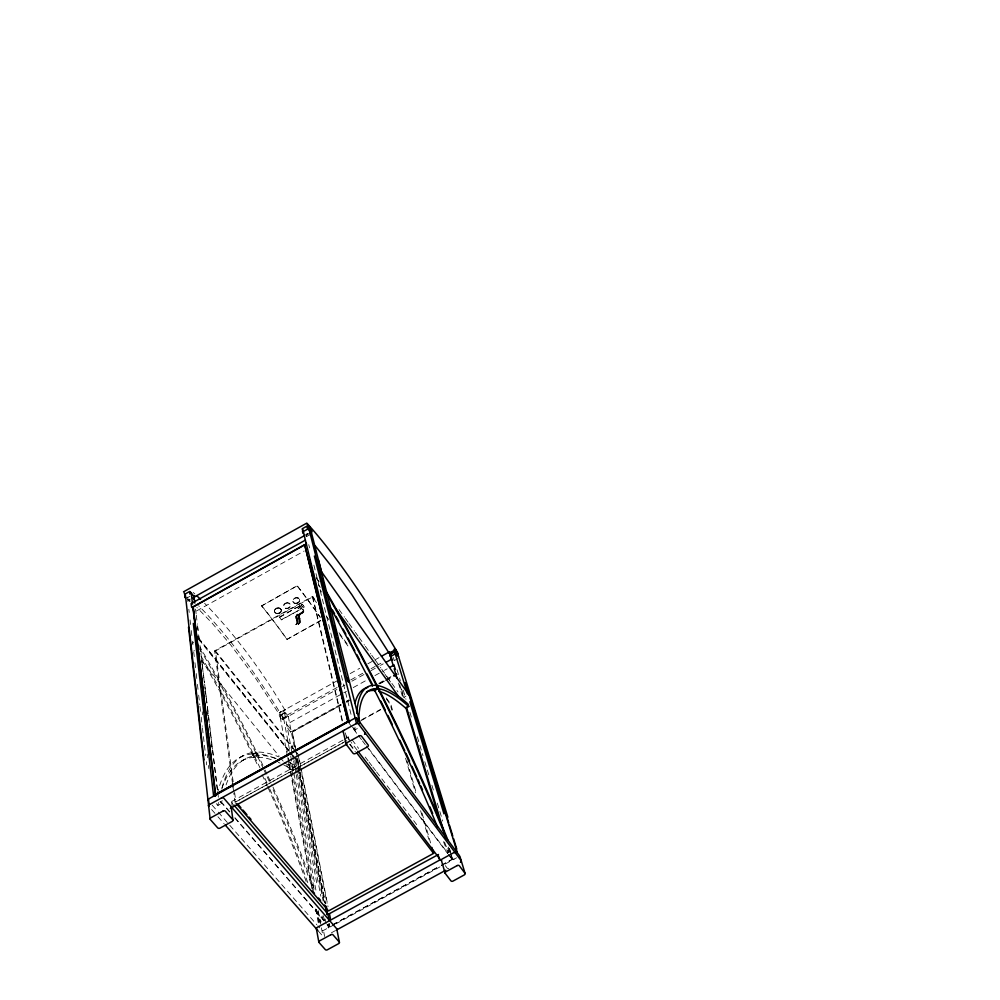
<?xml version="1.0" encoding="UTF-8"?>
<svg xmlns="http://www.w3.org/2000/svg" width="1000" height="1000" viewBox="0 0 1000 1000"><rect width="100%" height="100%" fill="white"/><g stroke="black" fill="none" stroke-linecap="round" stroke-linejoin="round"><path stroke-width="0.75" stroke-dasharray="5 3.75" d="M192.725 643.263L193.612 642.075M299.475 621.712L299.4 622.475A3.45 2.875 -12.5 0 1 299.237 622.938A3.062 2.562 -12.2 0 1 298.812 623.638L298.188 624.212M340.875 704.3L290.625 732.062L289.862 728.2L286.737 724.338L342.375 693.587M287.438 756.275L279.95 715.7L285.05 712.562L288.425 716.725M328.325 924.025L328.312 928L327.438 923.425M299.488 615.675L299.488 615.675A2.888 2.375 -12.7 0 1 300.087 614.412L300.363 614.188A8.637 7.088 -13.6 0 1 301.075 613.7A16.012 13.238 -13.2 0 1 301.413 613.462L301.65 613.325A6.837 5.675 -12.7 0 0 302.887 612.55L302.9 612.475A2.675 2.188 -13.6 0 0 303.412 609.837M274.438 610.75L274.788 609.663A3.225 2.512 -14.4 0 1 275.587 608.763L276.762 608.1M303.025 611.3L302.262 612.062M298.163 624A3.65 3.062 -11.9 0 0 300.275 621.7L300.287 621.5A5.575 4.662 -12.8 0 0 300.35 620.15L300.238 619.612A14.912 12.387 -16.8 0 0 300.113 619.263L300.1 619.1A11.075 9.213 -14.6 0 1 300.325 619.963A7.538 6.275 -15.3 0 1 300.363 620.237L300.4 620.4A5.562 4.638 -13.6 0 1 300.338 621.775L300.287 621.962A3.663 3.075 -11.7 0 1 298.212 624.275M288.263 716.287L294.613 748.888M285.025 710.212C262.838 672.013 235.712 635.237 204.587 603.263M283.212 718.45C282.3 720.962 282.775 712.763 279.6 712.663L339.325 679.587M280.7 712.613L279.525 712.663L280.912 711.938L279.5 712.675L279.1 714.013L255.588 678.238L230.65 644.837L211.975 622.975L196.887 607.475M301.25 612.7L301.938 612.288A5.5 4.513 -13.3 0 0 302.25 612.05M302.9 612.788L302.938 612.762A6.85 5.65 -13.1 0 1 301.7 613.587L301.712 613.6M300 618.812L299.688 617.85A8.45 7 -10.7 0 1 299.587 617.562L299.575 617.425A7.713 6.388 -11.2 0 1 299.513 617.038A5.987 4.963 -10.1 0 1 299.5 616.138L299.513 616.138A2.988 2.462 -13.4 0 1 300.125 614.738L300.562 614.35M296.775 623.387A2.988 2.5 -11.7 0 1 296.188 624.2L295.688 624.6A4.025 3.362 -11.9 0 0 296.637 624.075M299.438 613.913L300.512 613.138A12.025 9.812 -13.8 0 1 301.212 612.75M299.488 614.2L300.575 613.413A12.088 9.9 -13.6 0 1 301.25 612.987L303.075 611.562A1.675 1.363 -13.9 0 0 303.263 610.938L302.113 608.962A2.938 2.413 -14.7 0 1 303.337 609.825L303.35 609.875M283.875 710.263L285.238 709.55C280.625 716.725 275.7 711.312 282.75 720.825M297.25 618.5L297.6 619.637A9 7.462 -15.4 0 1 297.975 621.638L297.95 621.725A5.263 4.387 -13.2 0 1 297.85 622.537A4.037 3.375 -12 0 1 297.3 623.725L297.262 623.763A3.038 2.55 -11.6 0 1 296.725 624.312A4.037 3.375 -12 0 1 295.725 624.85A8.325 7.013 -11.3 0 0 296.025 624.65L296.225 624.462A2.988 2.5 -12.1 0 0 296.812 623.65A4.088 3.4 -14.4 0 0 297.062 622.188A7.475 6.212 -15.6 0 0 296.825 620.75L296.6 619.963M298.137 623.95L298.788 623.35A3.175 2.65 -12.4 0 0 299.175 622.712A3.487 2.913 -12.3 0 0 299.35 622.2L299.475 621.512M290.625 732.062L287.288 727.537M295.212 767.25L296 766.062L290.212 769.725L284.15 762.35M282.45 719.587L281.675 718.863L286.875 715.987M283.587 718.188L287.663 715.938L288.137 718.65M186.175 598.387L189.875 596.325M305.675 534.65L308.062 533.325M190.263 599.062L188.512 599.888L187.338 599.388M306.275 534.438L307.35 533.837M310.788 532.75L307.075 534.812A1.425 1.137 -41.3 0 1 306.312 535.013M306.188 536.663L310.575 534.388M196.513 610.962L304.137 551.038M320.7 620.675L286.938 639.412A276.062 68.225 62.6 0 0 261.625 605.913L297.225 585.763A276.938 59.9 62.3 0 1 320.188 617.125M261.625 605.913L297.225 585.763M197.475 650.238L200.712 648.438A534.963 200.175 61.9 0 1 264.488 768.675M232.562 783.763L214.65 650.812L312.663 596.362L316.288 601.375M233.162 781.8L215.438 650.913L312.45 597.013L317.925 604.575M279.438 617.1L297.475 607.075L299.425 609.938L281.413 619.938L279.438 617.1L281.413 619.938M298.675 606.413L299.913 605.725L300.863 607.013L301.875 608.587L300.637 609.275L298.675 606.413L300.637 609.275M302.425 604.325L301.25 605.3L302.425 604.325L304.375 607.188L303.137 607.875L302.125 606.3M279.5 617.388L297.475 607.075M298.738 606.7L299.913 605.725M281.363 619.663L299.425 609.938M300.575 608.987L301.875 608.587M303.363 605.612L304.312 606.912L303.137 607.875M286.938 639.412L320.662 620.425M350.188 673.575L359.7 668.312M367.85 663.8L373.288 660.8M374.65 660.05L380.087 657.038M283.8 710.325L285.238 709.538M280.587 715.025L285.05 712.562M337.175 687.425L282.913 717.425A271 76.525 62.8 0 0 198.575 605.725M350.737 679.912L364.3 672.412M371.087 668.662L375.163 666.413M376.512 665.662L381.938 662.663M282.387 719.613L336.9 689.475M342.35 686.462L345.075 684.95M351.887 681.188L364.15 674.412M370.962 670.65L379.125 666.125M380.487 665.375L383.212 663.863M394.275 660.575L397.837 658.6M343.725 692.837L346.45 691.338M353.225 687.588L366.788 680.088M374.925 675.588L383.062 671.087M384.425 670.337L387.137 668.838M240.287 757.275L243.637 755.413M346.3 701.3L349.025 699.8M378.9 683.288L392.475 675.788M217.312 793.95A442.738 114.625 66.6 0 1 252.2 753.962L255.45 752.163L257.075 755.512A438.038 112.325 66.5 0 0 225.75 785.863M295.188 747.188L292.225 731.888L341.012 704.938M346.438 701.938L349.15 700.438M378.963 683.962L384.387 680.975M385.737 680.225L392.512 676.475M295.912 750.425L292.362 732.062L341.15 705.1M346.562 702.113L349.275 700.612M380.45 683.388L384.513 681.15M385.863 680.4L392.638 676.65M271.25 759.638A438.025 113.338 66.6 0 0 254.938 757.237L253.325 753.888L256.562 752.1A442.75 113.588 66.5 0 1 278.637 756.825M242.15 760.65L245.5 758.8M221.762 789.05A438.025 113.338 66.6 0 1 253.825 757.312L257.075 755.512M254.938 757.25L258.188 755.45A438.038 112.325 66.5 0 1 276.125 758.487M279.475 712.712L280.912 711.938M361.788 719.737L380.65 709.325M360.85 720.725L381.262 709.463M403.812 697.35L405.938 696.188M216.337 803.675L217.9 805.462L221.6 803.425A438.038 112.325 66.5 0 1 222.113 800.45M353.6 727.938L355.025 729.812L358.738 727.763M342.975 740.125L232.225 801.213A1.3 0.963 -12.4 0 0 231.788 802.6M344.338 739.362L348.438 737.1A1.288 0.988 -16.3 0 1 350.163 737.3M346.825 740.625L235.875 801.825L234.412 791.038M343.1 742.712L235.062 802.312L233.812 793.037M449.55 851.65L447.812 852.6A531.263 132.525 61.5 0 0 442.762 839.862M332.512 924.762L439.888 866M441.25 865.25L452.125 859.3M332.663 924.95L440.025 866.175M441.388 865.438L452.262 859.488M327.362 924.575L329.675 926.775L329.2 923.2M448.537 854.712L452.275 859.663L450.763 853.575M334.462 924.638L322.625 930.837L317.8 925.837M335.838 923.888L443.963 864.7M445.337 863.95L456.613 857.788M331.425 932.775L335.513 930.55M189.112 599.7L189.4 601.5M194.613 650.75L193.775 650.913M290.975 769.587L290.05 769.625M297.238 602.95L298.412 602.288A3.225 2.562 -14.6 0 0 299.212 601.388L299.575 600.288A3.225 2.55 -15.8 0 0 299.413 599.25L299.125 598.775M278.938 613.112L280.113 612.463A3.225 2.55 -13.9 0 0 280.9 611.55L281.262 610.462A3.237 2.55 -15 0 0 281.087 609.425M279 613.413L280.175 612.75A3.225 2.562 -13.9 0 0 280.975 611.85L281.325 610.763A3.225 2.537 -14.9 0 0 281.163 609.725L280.8 608.962M454.188 859.1L452.9 859.188L451 856.812M287.562 602.75L287.238 602.75A3.225 2.512 -14.9 0 0 285.938 603.013L284.762 603.663A3.225 2.512 -14.8 0 0 283.962 604.575L283.6 605.65A3.225 2.537 -13.6 0 0 283.775 606.675L284.45 607.562A3.237 2.537 -13.7 0 0 285.475 608.112L286.788 608.288A3.225 2.562 -14.1 0 0 288.087 608.038L289.262 607.375A3.225 2.562 -14.3 0 0 290.05 606.462L290.413 605.375A3.237 2.55 -15.4 0 0 290.25 604.338L290.125 604.1M278.062 607.85L278.738 607.875M277.7 613.663L277.038 613.625M277.638 613.362L276.388 613.5A3.225 2.525 -13.1 0 1 275.363 612.95L274.613 611.763M295.938 603.2L294.7 603.325A3.212 2.525 -13.9 0 1 293.675 602.775L292.838 601.337M287.9 602.775L287.312 603.05A3.225 2.512 -14.9 0 0 286.012 603.312L284.837 603.975A3.237 2.525 -14.8 0 0 284.037 604.875L283.675 605.962A3.225 2.525 -13.8 0 0 283.837 606.975L284.513 607.863A3.225 2.525 -13.5 0 0 285.55 608.413M287.975 603.088L288.55 602.913A3.225 2.55 -15.4 0 1 289.575 603.45L290.038 604.163M295.012 603.4L296.012 603.488A3.225 2.562 -14.6 0 0 297.3 603.25L298.488 602.587A3.225 2.562 -14.8 0 0 299.275 601.675L299.637 600.575A3.225 2.55 -15.7 0 0 299.488 599.55L298.738 598.362A3.225 2.55 -15.8 0 0 297.8 597.925M279.137 608.237L279.45 608.312A3.225 2.537 -15.2 0 1 280.487 608.85L280.688 609.038M198.8 639.388L288.587 750.925M279.375 608L278.137 608.15A3.225 2.512 -14.5 0 0 276.837 608.413L275.663 609.062A3.237 2.512 -14.4 0 0 274.862 609.975L274.513 611.05A3.225 2.525 -13.1 0 0 274.762 612.175M297.787 598.112L296.488 597.95A3.225 2.525 -15.3 0 0 295.188 598.212L294.012 598.875A3.225 2.525 -15.2 0 0 293.212 599.775L292.85 600.862A3.225 2.525 -14.2 0 0 293.012 601.888M285.55 608.413L286.863 608.575A3.225 2.562 -14.1 0 0 288.15 608.325L289.325 607.675A3.225 2.562 -14.3 0 0 290.125 606.763L290.487 605.675A3.225 2.537 -15.3 0 0 290.312 604.637L289.962 603.862M276.637 613.275L276.325 613.2A3.237 2.537 -13.3 0 1 275.287 612.65L274.9 612.238M188.175 600.112L187.587 597.087M188.7 599.95L190.263 601.35M193.137 592.438L194.825 593.95M302.738 609.788L302.175 609.237A2.938 2.4 -14.7 0 1 303.387 610.1L303.412 610.125A2.65 2.163 -14.7 0 1 303.75 611.475A2.688 2.2 -13.9 0 1 302.95 612.712M211.612 809.538L216.9 815.562M217.938 816.737L224.112 823.775M318.363 931.112L323.013 936.413M212.113 805.113L217.25 810.975M218.275 812.15L316.775 924.675M220.037 801.637L221.6 803.425M326.975 924.712L328.913 927.062M329.8 926.25L329.35 923.375M220.85 801.425L230 811.975M235.087 817.825L326.625 923.25M327.638 924.425L329.675 926.775M220.55 801.587L229.7 812.138M234.788 817.987L326.35 923.4M201.537 660.537L279.237 756.287M280.212 757.5L283.163 761.137M289.562 752.138L292.475 755.775M198.588 637.975L291.913 754.175M292.887 755.387L297.75 761.438L299.275 770.763M198.337 638.112L288.762 750.675M292.65 755.525L295.562 759.15M215.438 650.913L295.538 751.087M296.5 752.288L298.425 754.712L300.8 766.862M214.65 650.812L293.375 749.212M294.35 750.425L297.262 754.075M346.275 735.9L349.1 739.613M357.15 750.163L351.488 742.738A1.3 0.988 -16.4 0 0 351.188 742.475M445.312 865.638L447.2 868.112A1.6 1.137 -19.5 0 0 448.738 868.5M350.05 744.175L354.8 750.387M349.65 744.312L355.312 751.712M352.05 739.762L358.638 748.413M365.225 757.075L368.05 760.775M368.988 762.013L371.812 765.725M372.762 766.95L375.588 770.662M376.525 771.9L417 825.037M352.463 727.125L357.137 733.312M368.363 748.162L447.875 853.325M448.812 854.562L452.55 859.513M348.425 722.337L357.775 734.712M358.713 735.95L361.525 739.663M362.463 740.9L365.262 744.613M366.2 745.85L447.6 853.475M297.538 607.362L298.488 608.65M301.188 605.013L302.2 606.587M299.988 606.013L300.925 607.288M339.012 632.725L349 646.525M386.25 697.938L390.788 704.2L393.363 713.15M326.15 615.913L328.888 619.7M339.85 634.812L349.9 648.675M386.438 699.075L390.087 704.112L391.812 710.125M318.538 584.837L320.35 587.362M316.35 577.837L319.075 581.65M339.038 609.55L344.475 617.15M345.387 618.425L348.113 622.225M349.012 623.488L354.462 631.1M355.363 632.375L358.088 636.175M359 637.438L364.438 645.05M365.35 646.312L370.788 653.925M371.7 655.2L374.425 659M375.325 660.263L380.775 667.875M381.675 669.15L398.013 691.975M316.087 577.987L318.812 581.788M385.062 674.35L386.875 676.888M387.788 678.15L390.513 681.963M281.125 609.575L280.413 608.55A3.237 2.55 -15 0 0 279.462 608.112M293.062 601.825L293.6 602.475A3.225 2.55 -14.1 0 0 294.637 603.025M256.562 752.1L258.188 755.45M252.2 753.962L253.825 757.312M308.725 544.625L309.6 547.812M303.163 610.438L303.2 610.662A1.625 1.338 -13.7 0 1 303.087 611.138M299.738 618.125L300.113 619.263M299.15 619.763L299.163 619.8A7.688 6.4 -14.6 0 1 299.425 621.2M297.275 618.688L297.075 617.975A7.488 6.188 -11.4 0 1 296.825 616.6A4.162 3.438 -10.6 0 1 297.038 615.125A2.975 2.45 -12.8 0 1 297.712 614.25L298.188 613.9A4.025 3.312 -13.1 0 0 297.213 614.4M297.137 618.25L297.162 618.337A7.462 6.162 -10.1 0 1 296.875 616.875A4.15 3.425 -11.3 0 1 297.1 615.413M298.988 619.288L299.212 620.075A7.65 6.362 -15.2 0 1 299.475 621.462M298.363 615.85A8.562 7.075 -12.3 0 0 298.7 618.362L299.1 619.725M296.5 619.8L296.3 619.062A8.05 6.625 -12.3 0 1 296 616.213M297.55 619.388L297.562 619.412A8.037 6.688 -13.1 0 1 297.9 622.263M298.738 618.638L298.738 618.663A8.537 7.05 -11.8 0 1 298.412 616.125L298.45 615.538A3.9 3.212 -13 0 1 299.175 614.163M296.325 619.263L296.7 620.4A7.5 6.225 -14.4 0 1 297.038 621.875A4.088 3.4 -13.7 0 1 296.8 623.35M274.637 611.925L274.637 611.925A3.237 2.537 -13.3 0 1 274.525 610.862M393.35 657.487L394.125 660.062M397.05 669.725L400.337 680.625M403.25 690.288L405.962 699.3M409.875 712.25L412.05 719.45M417.312 736.875L419.062 742.675M419.837 745.263L422.975 755.662M424.787 761.688L429.225 776.375M431.887 785.2L434.15 792.663M437.3 803.125L442.713 821.038M401.562 689.05L404.25 697.987M449.5 848.538L452.638 858.975M449.425 849.112L450.325 852.087M399.712 684.675L403.425 696.8M448.462 847.025L452.275 859.663M398.488 683.075L402.388 696.2M447.85 848.037L449.175 852.475M299.662 617.762L299.688 617.85A10.188 8.425 -6.1 0 1 299.562 617.312L299.462 616.625L299.538 617.263A6.538 5.412 -11.3 0 1 299.45 615.862M407.05 760.888L416.463 793.713M422.025 813.112L430.588 842.938M405.562 758.175L415.438 792.7M420.6 810.725L428.762 839.25M306.363 534.788L306.788 536.5M313.9 565.112L351.812 717.55M348.438 737.1L349.425 741.175M312.663 596.362L342.475 720.738M345.387 732.875L347.2 740.45M312.45 597.013L342.488 722.475M301.087 768.388L328.038 906.7M298.525 756.812L327.025 903.3M296.212 751.95L297.1 756.55M297.4 758.075L299.762 770.325M300.062 771.85L325.513 903.475M297.55 759.438L299.525 770.625M299.812 772.15L325.238 903.812M299.575 772.288L324.675 902.425M328.812 923.863L329.4 926.925M296.375 758.05L324.237 902.812M296.062 759.938L323.2 901.325M285.887 713.1L286.2 714.712M292.013 745.212L292.6 748.263M294.825 759.938L297.25 772.663M297.5 773.95L320.838 896.213M325.2 919.1L326.075 923.675M284.538 713.05L292.162 753.275M292.462 754.812L293.325 759.412M293.625 760.95L295.95 773.213M296.238 774.737L316.875 883.575M283.688 718.725L290.5 754.95M290.738 756.188L315.988 890.537M323.787 932.087L324.625 936.5M290.462 762.113L314.475 890.738M318.2 910.638L322.738 934.938M280.413 714.9L280.775 716.812M286.45 747.362L287.3 751.95M288.412 757.962L289.262 762.513M289.538 764.025L291.788 776.15M292.125 777.938L313.038 890.588M316.525 909.388L319.65 926.213M287.75 757.588L288.663 762.475M288.8 763.263L312.025 889.175M315.688 908.925L318.775 925.638M232.987 786.85L233.612 791.488M232.413 802.638L232.613 804.075M231.625 802.275L232.35 806.888M200.712 648.438L201 650.888A529.062 197.725 61.9 0 1 263.575 769.1M195.538 609.113L196.088 613.65M196.275 615.163L197.375 624.225M197.562 625.737L198.475 633.3M198.663 634.812L199.575 642.375M199.95 645.45L200.7 651.625M200.888 653.175L202.013 662.425M202.2 663.975L204.45 682.487M204.638 684.038L206.137 696.375M206.325 697.913L217.65 791.188M217.838 792.7L218.388 797.25M197.6 627.025L197.975 630.112M198.713 636.175L199.288 640.925M200.012 646.862L200.975 654.825M202.288 665.625L201.163 656.363A534.9 201.988 61.9 0 1 260 767.85M202.425 666.775L203.55 676.025M203.738 677.562L204.725 685.7M204.913 687.25L206.137 697.375M206.225 698.05L207.35 707.325M207.537 708.863L209.775 727.387M209.963 728.863L212.4 749.013M212.55 750.212L217.312 789.45M204.838 691.2L205.2 694.2M207.438 712.65L207.812 715.75M209.925 733.25L210.287 736.3M211.175 743.65L211.588 746.988M202.225 711.812L202.575 714.812M207.175 754.325L207.575 757.75M208.475 765.487L208.825 768.587M187.763 600.112L187.95 601.65M188.825 609.263L189.188 612.438M190.037 619.913L190.562 624.475M191.262 630.55L191.838 635.525M192.5 641.263L192.9 644.762M193.725 651.975L194.25 656.562M194.95 662.7L195.55 667.862M196.2 673.525L196.788 678.637M197.438 684.35L198.15 690.537M198.675 695.125L199.788 704.812M199.963 706.35L200.575 711.625M201.2 717.125L202.262 726.363M202.438 727.9L205.625 755.675M206.325 761.775L206.688 764.862M297.387 602.863A3.225 2.562 -14.6 0 1 296.1 603.112M298.738 598.362A3.225 2.55 -16 0 0 297.712 597.812L296.4 597.65A3.225 2.525 -15.3 0 0 295.113 597.913L293.938 598.562A3.225 2.525 -15.2 0 0 293.137 599.475L292.775 600.562A3.225 2.537 -14 0 0 292.938 601.587M288.712 603.325A3.225 2.537 -15.3 0 1 289.738 603.875M279.088 613.025A3.225 2.55 -13.9 0 1 277.8 613.288M279.163 613.325A3.225 2.562 -13.9 0 1 277.863 613.575M276.625 608.188A3.225 2.512 -14.4 0 1 277.925 607.925M300.512 614.3A10 8.275 -13 0 1 301.188 613.837M297.775 622.288A3.7 3.1 -12 0 1 296.7 624.075M297.15 615.375A2.988 2.45 -13.2 0 1 297.775 614.538L297.95 614.4A8.425 6.9 -13.4 0 1 298.225 614.163A4.037 3.325 -13 0 0 297.262 614.688M298.525 615.763A3.987 3.275 -13.1 0 1 299.237 614.438M297.2 614.462A3.175 2.587 -13.7 0 0 296.625 615.037A4.05 3.325 -13.2 0 0 296.075 616.188M297.25 614.725A3.15 2.575 -13.4 0 0 296.7 615.275A4.05 3.325 -12.7 0 0 296.125 616.462M296.35 619.25A7.837 6.463 -12.2 0 1 296.062 616.487M297.312 586.075A276.312 59.763 62.3 0 1 320.225 617.388M261.55 605.588A276.675 68.375 62.6 0 1 286.9 639.163M190.062 600A1.45 1.125 -46.2 0 1 188.45 599.575M355.025 729.812A438.475 75.287 64.5 0 1 354.988 727.125M444.5 842.05A537.188 134.175 61.5 0 1 448.525 852.15M320.1 589.587A531.263 132.525 61.5 0 1 321.512 592.062M253.325 753.888A442.738 114.625 66.6 0 1 275.525 758.538M284.85 763.1A442.738 114.625 66.6 0 1 292.562 767.763L293.038 770.312A438.025 113.338 66.6 0 0 283.7 764.887M221.975 787.887A442.75 113.588 66.5 0 1 255.45 752.163M289.812 762.487A442.75 113.588 66.5 0 1 295.587 766.087L296.075 768.637A438.038 112.325 66.5 0 0 288.612 764.175M217.9 805.462A438.025 113.338 66.6 0 1 218.425 802.475M278.275 762.3A438.025 113.338 66.6 0 1 280.075 763.1M265.1 769.987A534.963 200.175 61.9 0 1 266.95 773.925M268.163 776.55A534.963 200.175 61.9 0 1 272.387 785.763M272.987 787.087A534.963 200.175 61.9 0 1 314.288 889.562M323.113 915.575A534.963 200.175 61.9 0 1 325.025 921.525M264.9 778.363A534.9 201.988 61.9 0 1 269.113 787.575M269.713 788.888A534.9 201.988 61.9 0 1 308.525 884.725M317.738 911.513A534.9 201.988 61.9 0 1 321.112 921.912M201.363 658.8A529 199.513 61.9 0 1 257.887 765.763M262.113 774.775A529 199.513 61.9 0 1 267.462 786.413M268.05 787.712A529 199.513 61.9 0 1 306.75 883.138M315.788 909.438A529 199.513 61.9 0 1 320.037 922.575L323.475 920.688A529.062 197.725 61.9 0 0 321.613 914.85M264.175 770.4A529.062 197.725 61.9 0 1 265.988 774.262M267.188 776.85A529.062 197.725 61.9 0 1 270.15 783.312M273.087 789.788A529.062 197.725 61.9 0 1 313.238 890.05M302.638 612.087L302.325 612.337A5.487 4.525 -13 0 1 302.025 612.6L302.638 612.087M302.587 611.8L301.913 612.312L302.587 611.8"/><path stroke-width="1.5" d="M398.225 655.55L395.5 649.287L394.038 649.35M395.425 669.4L393.988 665.125M311.038 533.737L311.062 531.013M459.6 855.863L356.875 718.25A1.3 1 -16.6 0 0 355.138 718.05L208.45 799.038A1.312 0.975 -11.6 0 0 208.012 800.425M311.137 531.475L322.125 574.237M394.7 649.55L395 648.812M302.225 528.975L303.538 533M184.95 594.338L185.212 597.85M193.325 597.238L193.975 596.425L190.012 591.512M396.012 652.188C393.5 650 387.125 655.075 391.55 657.675M398.175 655.588L394.925 649.975L389.137 653.213L351.863 594.7L331.688 566.587L315.287 545.875M410.812 703.462L411.375 702.412M322.537 579.637L323.188 578.6M438.5 854.475L328.225 914.312L233.812 804.95M347.038 744.038L232.987 806.938A1.312 0.963 -12.5 0 0 232.55 808.325L329.075 919.938L330.688 920.037L440.35 859.712L358.1 751.4M460.725 862.025L461.25 860.763L358.237 723.637A1.3 1 -16.6 0 0 356.488 723.438L209.1 804.788A1.325 0.975 -11.6 0 0 208.663 806.175M185.263 593.938L189.613 591.512L189.875 594.113M311.525 532.812L308.188 528.9L303.087 531.587L303.163 533.2M183.512 591.825L306.788 523.112A271.837 48.863 62.1 0 1 398.212 653.662M306.913 526.15L302.512 528.6L303.125 531M193.888 597.225L304.913 535.375M193.287 598.2L193.75 597.95A1.45 1.125 -46.1 0 0 194.587 596.15L194.438 595.725M310.325 533.013L310.788 532.75A1.425 1.137 -41.1 0 0 311.562 530.988L309.662 526.712L307.25 524L309.275 528.913L311.688 531.6L311.575 530.988M215.463 795.738L193.062 606.788L304.662 544.637L348.025 721.65L215.463 794.525L347.863 721.425L304.662 544.637M215.763 795.575L193.225 606.975L304.812 544.837M311.812 571.5L348.425 722.337L311.812 571.5L313.625 574.038M381.438 656.287L389.6 651.775M390.138 654.438L394.613 651.95M396.388 655.425L397.788 655.175M385.938 662.362L391.388 659.35M389.85 667.337L393.913 665.088M393.875 675.725L396.587 674.237M394 675.9L396.712 674.412M376.575 685.788L377.125 685.487A443.2 75.1 64.5 0 1 408.025 704.062L408.762 706.488L405.712 708.175A438.475 75.287 64.5 0 0 379.025 691.338M366.538 691.925A438.475 75.287 64.5 0 1 374.725 690.525L378 688.713L376.3 685.387A443.2 75.1 64.5 0 0 356.75 713.475M378.263 689.125L378.812 688.825A438.5 74.25 64.5 0 1 408.762 706.475M431.863 847.412L433.575 853.388L328.512 910.938L236.088 803.487M336.875 929.8L445.763 870.225M320.487 571.55L321.388 571.6L409.15 695.15M389.525 651.9L389.137 653.213M456.425 851.612L457.1 851.938L405.325 682.638M307.325 526.138L308.95 528.9M309.525 527.112L310.212 527.75M184.25 592.863L185.512 597.537M196.637 595.625L200.588 599.35M225.138 824.95L317.863 930.537M237.887 804.163L240.912 807.688M242.938 810.025L246.962 814.725M248.988 817.062L251 819.412M312.5 890.962L314.513 893.312M318.55 898L320.562 900.35M324.6 905.037L326.613 907.387M309.738 529.55L308.712 527.837M356.7 752.862L433.575 853.388M335.712 608.787L398.1 695.8M392.675 660.013L390.775 657.325L393.438 666.225M306.5 543.787L306.062 542.888M185.588 597.663L185.125 596.7M191.675 607.475L191.075 603.6L305.375 540.112M377.125 685.487L378.812 688.825M374.162 689.412L374.725 690.525M398.237 655.475L398.625 656.762M447.887 817.237L398.762 657.188L396.125 652.575M459.963 856.587L465.075 873.413M407.537 688.35L412.825 705.588M413.475 707.738L415.9 715.65M418.488 724.1L420.775 731.575M422.55 737.375L425.775 747.887M426.55 750.425L428.8 757.763M429.425 759.788L435.8 780.612M436.438 782.7L440.8 796.975M441.463 799.1L443.738 806.55M445.562 812.513L446.938 816.988M447.388 818.475L448.738 822.85M449.462 825.225L452.762 836M453.562 838.612L456.75 849.025M394.6 651.75L395.15 653.562M407.45 693.938L395.262 653.925L391.188 656.175L390.637 654.362M409.825 701.75L443.975 813.863M406.463 707.113L445.775 838.088M390.2 655.4L390.662 656.938M394.2 668.775L397 678.112M405.8 707.513L438.787 817.675M441.425 860.5L445.138 873.263M438.55 856.125L439.775 860.325M318.4 559.825L359.738 722.062A1.3 1 -16.7 0 1 359.6 723.213M314.55 547.6L315.725 552.225M319.575 567.35L320.725 571.888M323.35 582.212L324.875 588.25M329.55 606.663L330.712 611.2M334.55 626.325L336.7 634.812M337.625 638.425L338.775 642.95M347.6 677.738L348.75 682.275M309.062 529.3L347.612 681.637M356.875 718.25L357.9 722.288M306.988 526.65L307.6 529.062M314.375 556.025L355.138 718.05M355.475 719.388L356.488 723.438M303.25 531.487L340.863 684.225M302.45 531.15L302.85 532.762M309.488 559.812L349.05 720.913M343.237 731.725L346.188 744.112M336.788 929.025L339.425 942.362M329.55 914.2L330.412 918.575M328.225 915.55L329.075 919.938M326.1 906.538L327.575 914.188M325.95 906.363L327.312 914.525M325.863 908.55L327.038 914.675M316.388 928.713L318.837 942.113M232.562 783.763L232.987 786.85M231.2 806.963L232.925 820.05M194.25 598.525L194.8 603.062M193.875 596.3L194.062 597.837M193.538 597.638L193.75 599.462M191.238 593.125L192.537 604.125M192.875 606.95L210.787 757.3M193.325 623.387L213.637 796.162A1.312 0.975 -11.7 0 1 215.425 796.325M185.325 594.45L204.025 759.9M208.45 799.038L208.938 803.337M188.512 627.125L210.138 819.15M349.4 722.375A1.3 1 -16.4 0 1 349.913 720.938M455.462 853.062A1.613 1.15 -19.7 0 0 453.363 852.887L442.212 858.988A1.613 1.15 -19.3 0 0 441.525 860.688M461.075 860.525A1.6 1.137 -19.8 0 1 460.387 862.212M356.112 723.637A1.737 1.338 -16.6 0 1 358.438 723.913M343.438 732.188A1.737 1.325 -16.2 0 1 344.113 730.275M364.975 732.613A1.737 1.325 -16.9 0 1 364.562 734.35M336.438 929.95A1.613 1.125 -16.1 0 0 336.6 928.637L330.425 921.513A1.625 1.125 -15.9 0 0 328.263 921.375L317.188 927.438A1.625 1.125 -15.6 0 0 316.588 929.087M208.888 806.438A1.762 1.3 -11.7 0 1 209.462 804.575M230.387 808.375A1.75 1.288 -12.3 0 0 230.987 806.525L223.8 798.213A1.762 1.3 -12 0 0 221.4 797.987M354.9 703.337A443.188 76.15 64.5 0 1 367.788 687.438M358.725 720.037A438.5 74.25 64.5 0 1 378 688.713M332.475 610.013A537.188 134.175 61.5 0 1 334.6 613.812M336.025 616.337A537.188 134.175 61.5 0 1 338.837 621.413M343.05 629.05A537.188 134.175 61.5 0 1 345.838 634.15M347.925 637.987A537.188 134.175 61.5 0 1 354.812 650.788M356.863 654.638A537.188 134.175 61.5 0 1 359.575 659.775M366.987 673.95A537.188 134.175 61.5 0 1 372.312 684.287M380.838 701.15A537.188 134.175 61.5 0 1 385.35 710.238M387.912 715.45A537.188 134.175 61.5 0 1 392.35 724.562M399.85 740.212A537.188 134.175 61.5 0 1 404.762 750.662M405.988 753.275A537.188 134.175 61.5 0 1 409.613 761.112M412 766.35A537.188 134.175 61.5 0 1 416.737 776.8M417.912 779.425A537.188 134.175 61.5 0 1 419.65 783.35M420.812 785.962A537.188 134.175 61.5 0 1 422.55 789.875M429.913 806.862A537.188 134.175 61.5 0 1 432.688 813.4M325.7 590.562A537.25 132.325 61.5 0 1 447.938 840.175M326.188 592.712A531.325 130.7 61.5 0 1 446.2 837.975M329.275 605.662A531.263 132.525 61.5 0 1 372.525 686.162M374.462 689.987A531.263 132.525 61.5 0 1 437.562 827.087M395 648.838L394.925 649.938L394.988 648.975M223.025 811.062L210.963 817.712A1.787 1.312 -11.8 0 0 210.375 819.587L217.7 827.875A1.775 1.3 -12.1 0 0 220.113 828.075L232.1 821.475A1.775 1.3 -12.5 0 0 232.7 819.613L225.438 811.275A1.775 1.312 -12.2 0 0 223.025 811.062M359.212 735.95L347.062 742.65A1.762 1.338 -16.3 0 0 346.388 744.575L353.05 753.263A1.75 1.325 -16.5 0 0 355.387 753.512L367.463 746.862A1.75 1.325 -17 0 0 368.15 744.95L361.55 736.213A1.762 1.338 -16.8 0 0 359.212 735.95M330.838 934.712L319.637 940.837A1.638 1.125 -15.8 0 0 319.037 942.487L325.312 949.6A1.625 1.125 -15.9 0 0 327.488 949.725L338.625 943.637A1.625 1.125 -16.2 0 0 339.237 941.988L333.025 934.837A1.638 1.137 -16.1 0 0 330.838 934.712M457.2 865.575L445.938 871.737A1.625 1.15 -19.4 0 0 445.25 873.438L450.962 880.888A1.613 1.137 -19.5 0 0 453.075 881.05L464.275 874.925A1.613 1.137 -19.9 0 0 464.963 873.225L459.312 865.738A1.625 1.15 -19.8 0 0 457.2 865.575"/></g></svg>
